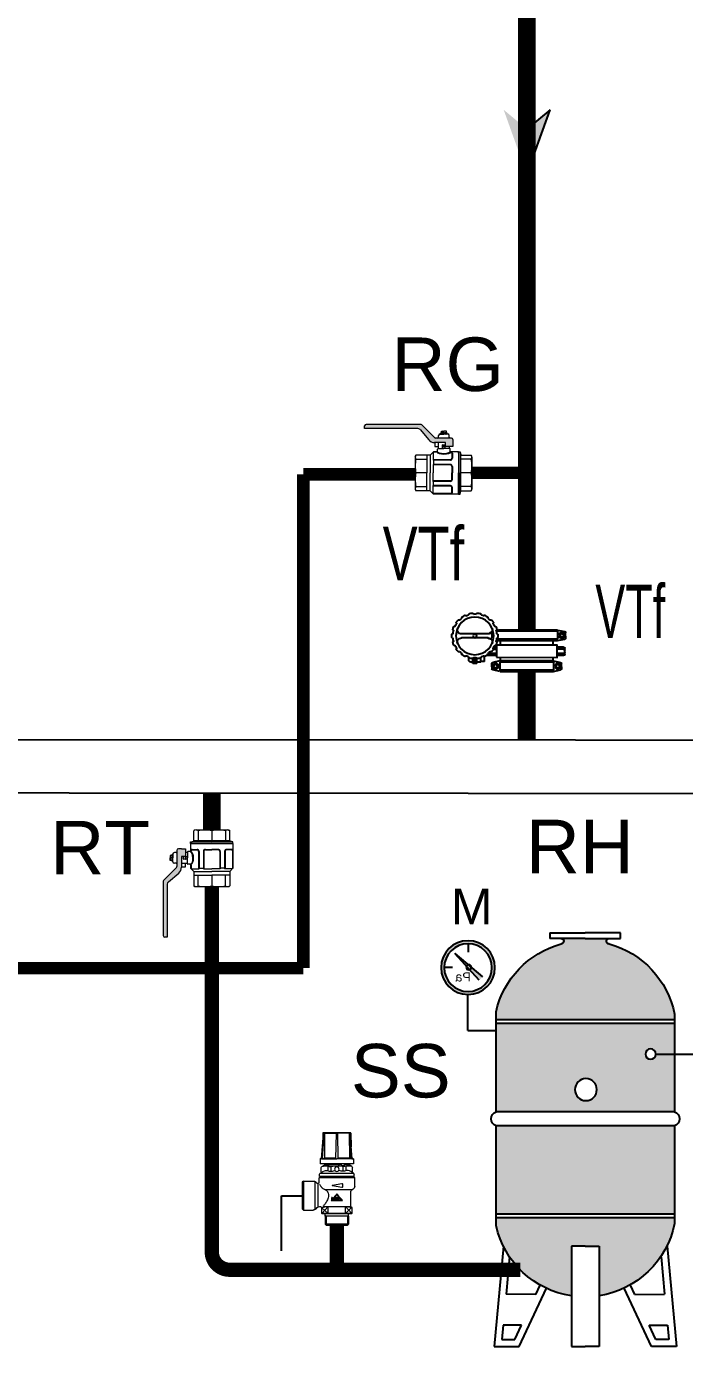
# Model space of a CAD drawing. Extents: x -6531732 to 89637, y -8915 to 32458.
# Drawn here: x 8592 to 10435, y 16361 to 20061 of the extents above; entities that cross this region are included whole.
import ezdxf

# ---------------------------------------------------------------- set-up
doc = ezdxf.new("R2010")
doc.units = 0
for name, color, linetype, lineweight in [('S_HIDRANT', 1, 'HE_LINE', 25), ('SAN-MC-COLD WATER', 5, 'Continuous', 30), ('SAN-MC-VALVE', 7, 'Continuous', 5)]:
    doc.layers.add(name, color=color, linetype=linetype, lineweight=lineweight)
doc.layers.add('SAN-MC-TEXT', color=7, linetype='Continuous')
doc.styles.get("Standard").update_dxf_attribs({"font": 'arial.ttf'})
doc.linetypes.add('HE_LINE', pattern='A,300,-250,["HE",Standard,S=0.5,R=0,X=-100.5,Y=-30.5],-100', length=650)
doc.dimstyles.get("Standard").update_dxf_attribs({"dimtxt": 0.18, "dimasz": 0.18, "dimexe": 0.18, "dimexo": 0.0625, "dimgap": 0.09, "dimtad": 0, "dimtih": 1, "dimtoh": 1, "dimdec": 4, "dimzin": 0, "dimdsep": 46, "dimtxsty": 'Standard', "dimcen": 0.09, "dimadec": 0, "dimazin": 0, "dimtfac": 1, "dimtdec": 4, "dimtofl": 0, "dimtmove": 0, "dimatfit": 3, "dimfxl": 1, "dimtolj": 1, "dimtzin": 0, "dimarcsym": 0})

# ---------------------------------------------------------------- blocks, each defined once
blk = doc.blocks.new('A$C26137C86')
at = {"layer": 'SAN-MC-TEXT', "ltscale": 2}
h = blk.add_hatch(color=96, dxfattribs=at)
h.set_gradient(color1=(0, 127, 0), one_color=1, tint=1, name='INVCYLINDER')
h.paths.add_polyline_path([(251.6, 195.5), (251.6, 217.8, 0.277817), (69.4, 408.4, -0.923408), (69, 424.1), (2.3, 424.1), (-66.1, 424.1, -1.031022), (-64.9, 408.4, 0.284409), (-248.4, 211.7), (-248.4, 195.5)])
h.paths.add_polyline_path([(-248.4, 185.5), (-248.4, 99.7), (-195.8, 99.7, -1), (-166.8, 99.7, -1), (-195.8, 99.7), (-248.4, 99.7), (-248.4, -61.8), (251.6, -61.8), (251.6, 185.5)])
h.paths.add_polyline_path([(30.8, 0, -1), (-30.8, 0, -1)], flags=16)
h.paths.add_polyline_path([(-248.4, -101.6), (-248.4, -348.9), (251.6, -348.9), (251.6, -101.6)])
h.paths.add_polyline_path([(-37.4, -438.7), (1.6, -438.7), (40.6, -438.7), (40.6, -577.9, 0.309102), (251.6, -381.2), (251.6, -358.9), (-248.4, -358.9), (-248.4, -375.1, 0.314399), (-37.4, -577.7)])
at = {"layer": 'SAN-MC-TEXT'}
h = blk.add_hatch(color=256, dxfattribs=at)
edge = h.paths.add_edge_path()
edge.add_arc((330.1, 342), 75.4, 0, 360)
edge = h.paths.add_edge_path(flags=17)
edge.add_arc((330.1, 342), 66.9, 0, 360)
blk.add_hatch(color=1, dxfattribs=at).paths.add_polyline_path([(367.3, 381.9), (298.5, 306.5), (289.7, 315.9)])
h = blk.add_hatch(color=7, dxfattribs=at)
h.paths.add_polyline_path([(334.5, 345.9, -0.10205), (335.1, 343.1, -0.510246), (325.8, 336.4)])
h.paths.add_polyline_path([(329.8, 350), (320.9, 342.4, -0.025646), (320.9, 343.1, -0.493743)])
for p, q in [((-96.6, 424.1), (-96.6, 439.3)), ((-96.6, 439.3), (2.3, 439.3)), ((2.3, 424.1), (-96.6, 424.1)), ((101.2, 439.3), (2.3, 439.3)), ((2.3, 424.1), (101.2, 424.1)), ((101.2, 439.3), (101.2, 424.1)), ((-248.4, 211.7), (-248.4, -61.8)), ((-248.4, 195.5), (251.6, 195.5)), ((-248.4, 185.5), (251.6, 185.5)), ((251.6, -61.8), (251.6, 217.8)), ((330.4, 165.6), (251.6, 165.6)), ((-304.1, 99.7), (-304.1, 135.5)), ((-195.8, 99.7), (-304.1, 99.7)), ((-304.1, 99.7), (-304.1, 63.9)), ((-248.4, -61.8), (251.6, -61.8)), ((-248.4, -101.6), (-248.4, -375.1)), ((-248.4, -101.6), (251.6, -101.6)), ((251.6, -381.2), (251.6, -101.6)), ((-248.4, -348.9), (251.6, -348.9)), ((-248.4, -358.9), (251.6, -358.9)), ((-227.8, -439), (-253.9, -720.3)), ((1.6, -438.7), (-37.4, -438.7)), ((-37.4, -438.7), (-37.4, -720.3)), ((1.6, -438.7), (40.6, -438.7)), ((40.6, -438.7), (40.6, -720.3)), ((231.1, -439), (257.2, -720.3)), ((-210.5, -468.7), (-220.2, -573.1)), ((213.8, -468.7), (223.4, -573.1)), ((-137.2, -574), (-125.2, -548.3)), ((140.5, -574), (128.5, -548.3)), ((-137.2, -574), (-220.2, -573.1)), ((-183.4, -720.3), (-107.1, -556.8)), ((186.7, -720.3), (110.4, -556.8)), ((140.5, -574), (223.4, -573.1)), ((-228.2, -659.8), (-231.9, -700.3)), ((-177.2, -659.8), (-228.2, -659.8)), ((-196.1, -700.3), (-177.2, -659.8)), ((199.4, -700.3), (180.5, -659.8)), ((180.5, -659.8), (231.5, -659.8)), ((231.5, -659.8), (235.2, -700.3)), ((-231.9, -700.3), (-196.1, -700.3)), ((235.2, -700.3), (199.4, -700.3)), ((-253.9, -720.3), (-183.4, -720.3)), ((-37.4, -720.3), (1.6, -720.3)), ((40.6, -720.3), (1.6, -720.3)), ((257.2, -720.3), (186.7, -720.3))]:
    blk.add_line(p, q, dxfattribs=at)
at = {"layer": 'SAN-MC-TEXT', "color": 7}
for p, q in [((330.1, 408.9), (330.1, 385.2)), ((373.3, 342), (397, 342))]:
    blk.add_line(p, q, dxfattribs=at)
at = {"layer": 'SAN-MC-TEXT', "color": 1}
for p, q in [((367.3, 381.9), (289.7, 315.9)), ((298.5, 306.5), (367.3, 381.9))]:
    blk.add_line(p, q, dxfattribs=at)
at = {"layer": 'SAN-MC-TEXT'}
blk.add_lwpolyline([(330.4, 165.6), (330.4, 266.6)], dxfattribs=at)
at = {"layer": 'SAN-MC-TEXT', "color": 7}
for centre, radius in [((330.1, 342), 75.4), ((330.1, 342), 66.9), ((328, 343.1), 7.09)]:
    blk.add_circle(centre, radius, dxfattribs=at)
at = {"layer": 'SAN-MC-TEXT'}
for centre, radius in [((-181.3, 99.7), 14.5), ((0, 0), 30.8)]:
    blk.add_circle(centre, radius, dxfattribs=at)
for centre, radius, start, end in [((2.3, 161.8), 255.6, 105.2324, 168.7374), ((-65.2, 416.2), 7.87, 272.8106, 83.6891), ((69.8, 416.2), 7.87, 96.3109, 267.1894), ((2.3, 161.8), 255.6, 12.6628, 74.7676), ((-240.6, -81.7), 21.4, 111.3016, 248.6984), ((243.9, -81.7), 21.4, 291.3016, 68.6984), ((2.3, -325.2), 255.6, 191.2626, 261.075), ((2.3, -325.2), 255.6, 278.6313, 347.3372)]:
    blk.add_arc(centre, radius, start, end, dxfattribs=at)
blk.add_text('Pa', height=25.4, rotation=0, dxfattribs=at).set_placement((322.4, 303.3))
at = {"layer": 'SAN-MC-TEXT', "insert": (378.2, 563.3), "char_height": 100, "width": 317.327, "attachment_point": 3}
blk.add_mtext('M', dxfattribs=at)
blk = doc.blocks.new('Supapa Siguranta')
at = {"layer": 'SAN-MC-VALVE'}
for p, q in [((125014.5, -98657.3), (125010.7, -98661.1)), ((125010.7, -98661.1), (125010.7, -98718.6)), ((125037.3, -98660.3), (125011.5, -98660.3)), ((125037.3, -98657.3), (125014.5, -98657.3)), ((125014.5, -98657.3), (125014.5, -98722.3)), ((125037.3, -98657.3), (125037.3, -98722.3)), ((125037.3, -98657.3), (125043.6, -98657.3)), ((125037.3, -98660.3), (125039, -98657.3)), ((125044.5, -98647.6), (125043.6, -98649.2)), ((125043.6, -98649.2), (125043.6, -98730.5)), ((125044.5, -98647.6), (125044.5, -98732)), ((125057.6, -98647.6), (125044.5, -98647.6)), ((125044.5, -98647.6), (125064.5, -98665.5)), ((125044.5, -98665.5), (125061.6, -98648.5)), ((125064.5, -98728.4), (125064.5, -98650.4)), ((125065.9, -98650.8), (125104, -98650.8)), ((125111.7, -98722.5), (125111.7, -98646.8)), ((125121.1, -98639.8), (125145.1, -98639.8)), ((125145.1, -98639.8), (125145.1, -98739.8)), ((125148.2, -98643), (125145.1, -98639.8)), ((125148.2, -98641.4), (125148.2, -98738.3)), ((125148.2, -98641.4), (125155.3, -98641.4)), ((125157.2, -98642), (125157.2, -98737.7)), ((125158.1, -98643), (125159, -98644.6)), ((125161.7, -98646.2), (125173.7, -98646.2)), ((125176.4, -98647.7), (125181.1, -98655.8)), ((125178.6, -98726.4), (125178.6, -98653.3)), ((125181.8, -98657), (125181.8, -98668.3)), ((125183.8, -98657), (125183.6, -98657)), ((125197.8, -98643.2), (125183.8, -98643)), ((125197.8, -98643.2), (125199.9, -98646.9)), ((125197.8, -98646.7), (125197.8, -98643.2)), ((125197.8, -98646.7), (125268.1, -98652.4)), ((125197.8, -98646.7), (125197.8, -98689.8)), ((125197.8, -98649.9), (125268.1, -98653.9)), ((125199.9, -98654.8), (125197.8, -98649.9)), ((125269.7, -98655.2), (125199.9, -98654.8)), ((125199.9, -98654.8), (125199.9, -98684.7)), ((125269.7, -98650.2), (125232, -98649.5)), ((125268.1, -98652.4), (125268.1, -98653.9)), ((125268.1, -98652.4), (125269.7, -98653.7)), ((125268.1, -98653.9), (125269.7, -98655.2)), ((125269.7, -98650.2), (125271.3, -98651.8)), ((125269.7, -98653.7), (125269.7, -98650.2)), ((125269.7, -98655.2), (125269.7, -98687.5)), ((125271.3, -98727.9), (125271.3, -98651.8)), ((125044.5, -98665.5), (125064.5, -98665.5)), ((125081.1, -98705.6), (125081.1, -98674.1)), ((125081.1, -98674.1), (125083.6, -98676.2)), ((125082.4, -98676.9), (125082.4, -98683.2)), ((125084.8, -98679), (125082.4, -98676.9)), ((125082.4, -98683.2), (125082.4, -98703.1)), ((125082.4, -98683.2), (125089.8, -98683.2)), ((125083.2, -98683.8), (125082.4, -98683.2)), ((125083.1, -98688.1), (125084.4, -98686.9)), ((125083.1, -98689.8), (125083.1, -98688.1)), ((125084.5, -98688.7), (125083.1, -98689.8)), ((125083.1, -98691.2), (125083.1, -98689.8)), ((125083.1, -98689.8), (125089.8, -98689.8)), ((125084.5, -98691.2), (125083.1, -98691.2)), ((125083.1, -98692.4), (125083.8, -98691.8)), ((125083.1, -98694.5), (125083.1, -98692.4)), ((125083.1, -98693.3), (125083.1, -98693.3)), ((125083.1, -98693.3), (125083.1, -98693.3)), ((125083.1, -98694.9), (125083.1, -98694.5)), ((125083.2, -98695.3), (125083.1, -98694.9)), ((125083.1, -98696.5), (125085, -98696.5)), ((125083.1, -98697.8), (125083.1, -98696.5)), ((125088.2, -98697.8), (125083.1, -98697.8)), ((125084, -98684.5), (125083.2, -98683.8)), ((125083.4, -98695.6), (125083.2, -98695.3)), ((125083.6, -98695.9), (125083.4, -98695.6)), ((125083.6, -98676.2), (125086.3, -98678.4)), ((125083.9, -98696.1), (125083.6, -98695.9)), ((125083.8, -98691.8), (125084.5, -98691.2)), ((125084.3, -98696.3), (125083.9, -98696.1)), ((125085.8, -98684.5), (125084, -98684.5)), ((125084.7, -98696.4), (125084.3, -98696.3)), ((125084.3, -98697.8), (125084.3, -98697.8)), ((125084.4, -98686.9), (125085.8, -98685.8)), ((125085.9, -98687.5), (125084.5, -98688.7)), ((125084.5, -98691.2), (125084.5, -98694.5)), ((125085.8, -98691.2), (125084.5, -98691.2)), ((125084.5, -98694.5), (125084.5, -98694.6)), ((125084.5, -98694.6), (125084.6, -98694.7)), ((125084.6, -98694.7), (125084.6, -98694.9)), ((125084.6, -98694.9), (125084.7, -98695)), ((125084.7, -98695), (125084.8, -98695)), ((125085, -98696.5), (125084.7, -98696.4)), ((125087.3, -98681.1), (125084.8, -98679)), ((125084.8, -98695), (125084.9, -98695.1)), ((125084.9, -98695.1), (125084.9, -98695.1)), ((125084.9, -98695.1), (125084.9, -98695.1)), ((125084.9, -98695.1), (125085, -98695.1)), ((125085, -98695.1), (125085.2, -98695.2)), ((125085.2, -98695.2), (125085.3, -98695.1)), ((125085.6, -98696.4), (125085.2, -98696.5)), ((125085.2, -98696.5), (125089.8, -98696.5)), ((125085.3, -98695.1), (125085.4, -98695.1)), ((125085.4, -98695.1), (125085.5, -98695)), ((125085.5, -98695), (125085.6, -98695)), ((125085.6, -98695), (125085.7, -98694.9)), ((125085.9, -98696.3), (125085.6, -98696.4)), ((125085.7, -98694.9), (125085.8, -98694.7)), ((125085.8, -98685.8), (125085.8, -98684.5)), ((125085.8, -98694.5), (125085.8, -98691.2)), ((125085.8, -98694.6), (125085.8, -98694.5)), ((125085.8, -98694.6), (125085.8, -98694.6)), ((125085.8, -98694.6), (125085.8, -98694.6)), ((125085.8, -98694.7), (125085.8, -98694.6)), ((125085.9, -98685.3), (125085.9, -98685.3)), ((125085.9, -98685.3), (125085.9, -98685.3)), ((125085.9, -98687.7), (125085.9, -98687.5)), ((125086, -98687.9), (125085.9, -98687.7)), ((125085.9, -98691.7), (125085.9, -98691.7)), ((125085.9, -98691.7), (125085.9, -98691.7)), ((125086.3, -98696.1), (125085.9, -98696.3)), ((125086.2, -98688.3), (125086, -98687.9)), ((125086.4, -98688.6), (125086.2, -98688.3)), ((125086.3, -98678.4), (125088.9, -98680.7)), ((125086.6, -98695.9), (125086.3, -98696.1)), ((125086.7, -98688.8), (125086.4, -98688.6)), ((125086.9, -98695.6), (125086.6, -98695.9)), ((125087.1, -98689), (125086.7, -98688.8)), ((125086.7, -98699.1), (125088.2, -98697.8)), ((125087.1, -98695.7), (125086.9, -98695.6)), ((125087.1, -98680.9), (125087.1, -98680.9)), ((125087.1, -98680.9), (125087.1, -98680.9)), ((125087.5, -98689.1), (125087.1, -98689)), ((125087.5, -98695.8), (125087.1, -98695.7)), ((125087.2, -98684.5), (125087.2, -98687.2)), ((125088.5, -98684.5), (125087.2, -98684.5)), ((125087.2, -98687.2), (125087.2, -98687.3)), ((125087.2, -98687.3), (125087.2, -98687.4)), ((125087.2, -98687.4), (125087.3, -98687.5)), ((125087.2, -98691.2), (125087.2, -98693.8)), ((125088.5, -98691.2), (125087.2, -98691.2)), ((125087.2, -98693.8), (125087.2, -98693.9)), ((125087.2, -98693.9), (125087.2, -98694.1)), ((125087.2, -98694.1), (125087.3, -98694.2)), ((125089.8, -98683.2), (125087.3, -98681.1)), ((125087.3, -98687.5), (125087.4, -98687.6)), ((125087.3, -98694.2), (125087.4, -98694.3)), ((125087.4, -98687.6), (125087.5, -98687.7)), ((125087.4, -98694.3), (125087.5, -98694.4)), ((125087.5, -98687.7), (125087.6, -98687.8)), ((125087.8, -98689.2), (125087.5, -98689.1)), ((125087.5, -98694.4), (125087.6, -98694.4)), ((125087.8, -98695.8), (125087.5, -98695.8)), ((125087.6, -98687.8), (125087.7, -98687.8)), ((125087.6, -98694.4), (125087.7, -98694.5)), ((125087.7, -98687.8), (125087.8, -98687.8)), ((125087.7, -98694.5), (125087.8, -98694.5)), ((125087.8, -98687.8), (125088, -98687.8)), ((125088.2, -98689.1), (125087.8, -98689.2)), ((125087.8, -98694.5), (125088, -98694.5)), ((125088.2, -98695.8), (125087.8, -98695.8)), ((125088, -98687.8), (125088.1, -98687.8)), ((125088, -98694.5), (125088.1, -98694.4)), ((125088.1, -98687.8), (125088.2, -98687.7)), ((125088.1, -98694.4), (125088.2, -98694.4)), ((125088.2, -98687.7), (125088.3, -98687.6)), ((125088.6, -98689), (125088.2, -98689.1)), ((125088.2, -98694.4), (125088.3, -98694.3)), ((125088.6, -98695.7), (125088.2, -98695.8)), ((125088.2, -98695.8), (125088.2, -98695.8)), ((125088.3, -98687.6), (125088.4, -98687.5)), ((125088.3, -98694.3), (125088.4, -98694.2)), ((125088.4, -98687.4), (125088.5, -98687.3)), ((125088.4, -98687.5), (125088.4, -98687.4)), ((125088.4, -98694.1), (125088.5, -98693.9)), ((125088.4, -98694.2), (125088.4, -98694.1)), ((125088.5, -98687.2), (125088.5, -98684.5)), ((125088.5, -98687.3), (125088.5, -98687.2)), ((125088.5, -98693.8), (125088.5, -98691.2)), ((125088.5, -98693.1), (125088.5, -98693.1)), ((125088.5, -98693.1), (125088.5, -98693.1)), ((125088.5, -98693.9), (125088.5, -98693.8)), ((125089.8, -98698.2), (125088.5, -98699.4)), ((125088.9, -98688.8), (125088.6, -98689)), ((125088.9, -98695.5), (125088.6, -98695.7)), ((125088.9, -98680.7), (125091.6, -98682.9)), ((125089.2, -98688.6), (125088.9, -98688.8)), ((125089.2, -98695.2), (125088.9, -98695.5)), ((125089.1, -98682.5), (125089.1, -98682.5)), ((125089.1, -98682.5), (125089.1, -98682.5)), ((125089.5, -98688.3), (125089.2, -98688.6)), ((125089.5, -98694.9), (125089.2, -98695.2)), ((125089.7, -98687.9), (125089.5, -98688.3)), ((125089.7, -98694.6), (125089.5, -98694.9)), ((125089.8, -98687.6), (125089.7, -98687.9)), ((125089.8, -98694.2), (125089.7, -98694.6)), ((125089.8, -98683.2), (125089.8, -98687.2)), ((125092.5, -98685.4), (125089.8, -98683.2)), ((125089.8, -98687.2), (125089.8, -98687.6)), ((125089.8, -98689.8), (125089.8, -98693.8)), ((125089.8, -98693.8), (125089.8, -98694.2)), ((125089.8, -98696.5), (125092.5, -98694.3)), ((125089.8, -98696.5), (125089.8, -98698.2)), ((125091.9, -98696.5), (125089.8, -98696.5)), ((125090.8, -98684), (125090.8, -98684)), ((125091.6, -98682.9), (125094.3, -98685.2)), ((125094.5, -98694.3), (125091.9, -98696.5)), ((125095.1, -98687.6), (125092.5, -98685.4)), ((125092.5, -98694.3), (125095.1, -98692.1)), ((125092.9, -98685.8), (125092.9, -98685.8)), ((125093.6, -98695), (125093.6, -98695)), ((125094.3, -98685.2), (125097.1, -98687.5)), ((125094.3, -98686.8), (125094.3, -98686.8)), ((125094.3, -98686.8), (125094.3, -98686.8)), ((125097.2, -98692.1), (125094.5, -98694.3)), ((125097.7, -98689.8), (125095.1, -98687.6)), ((125095.1, -98692.1), (125097.7, -98689.8)), ((125097.1, -98687.5), (125099.8, -98689.8)), ((125099.8, -98689.8), (125097.2, -98692.1)), ((125117.4, -98676.1), (125122.6, -98702.4)), ((125127.6, -98674.2), (125118.9, -98674.2)), ((125123.9, -98702.4), (125129.1, -98676.1)), ((125176.3, -98672.7), (125163, -98672.7)), ((125177.9, -98664.6), (125164.5, -98664.6)), ((125176.4, -98671.9), (125176.4, -98671.9)), ((125183.8, -98668.3), (125181.8, -98668.3)), ((125181.8, -98677.7), (125181.8, -98723.2)), ((125183.8, -98677.7), (125181.8, -98677.7)), ((125197.8, -98685.9), (125269.7, -98687.5)), ((125197.8, -98733), (125197.8, -98689.8)), ((125269.7, -98692.2), (125197.8, -98693.8)), ((125199.9, -98695), (125199.9, -98724.8)), ((125268.1, -98687.5), (125268.1, -98692.2)), ((125269.7, -98724.5), (125269.7, -98692.2)), ((125010.7, -98718.6), (125014.5, -98722.3)), ((125037.3, -98719.4), (125011.5, -98719.4)), ((125037.3, -98722.3), (125014.5, -98722.3)), ((125037.3, -98719.4), (125039, -98722.3)), ((125037.3, -98722.3), (125043.6, -98722.3)), ((125043.6, -98730.5), (125044.5, -98732)), ((125064.5, -98714.2), (125044.5, -98732)), ((125044.5, -98714.2), (125060.7, -98732)), ((125044.5, -98714.2), (125064.5, -98714.2)), ((125044.5, -98732), (125060.7, -98732)), ((125063.9, -98738.4), (125063.9, -98735.1)), ((125081.1, -98703.2), (125081.1, -98703.2)), ((125081.7, -98705), (125081.1, -98705.6)), ((125082.4, -98704.5), (125081.7, -98705)), ((125082.4, -98703.1), (125082.4, -98704.5)), ((125082.4, -98703.1), (125088.2, -98703.1)), ((125083.2, -98703.8), (125082.4, -98703.1)), ((125082.5, -98703.3), (125082.5, -98703.3)), ((125084, -98704.5), (125083.2, -98703.8)), ((125088.2, -98704.5), (125084, -98704.5)), ((125085.1, -98700.5), (125086.7, -98699.1)), ((125087.5, -98702.5), (125085.1, -98700.5)), ((125088.5, -98699.4), (125087.1, -98700.5)), ((125087.1, -98700.5), (125088.5, -98701.6)), ((125089.8, -98704.5), (125087.5, -98702.5)), ((125088.2, -98703.1), (125088.2, -98704.5)), ((125088.4, -98703.3), (125088.4, -98703.3)), ((125088.5, -98701.6), (125089.8, -98702.7)), ((125089.8, -98702.7), (125089.8, -98704.5)), ((125158.1, -98736.7), (125159, -98735)), ((125161.7, -98733.5), (125173.7, -98733.5)), ((125176.3, -98707), (125163, -98707)), ((125177.9, -98715.1), (125164.5, -98715.1)), ((125176.4, -98707.8), (125176.4, -98707.8)), ((125176.4, -98731.9), (125181.1, -98723.8)), ((125176.4, -98731.9), (125181.1, -98723.8)), ((125181.8, -98722.6), (125181.8, -98711.3)), ((125183.8, -98722.6), (125183.6, -98722.6)), ((125183.8, -98722.6), (125183.6, -98722.6)), ((125199.9, -98724.8), (125197.8, -98729.8)), ((125197.8, -98729.8), (125268.1, -98725.8)), ((125197.8, -98733), (125268.1, -98727.3)), ((125197.8, -98736.5), (125199.9, -98732.8)), ((125197.8, -98733), (125197.8, -98736.5)), ((125269.7, -98724.5), (125199.9, -98724.8)), ((125269.7, -98729.5), (125232, -98730.2)), ((125268.1, -98725.8), (125269.7, -98724.5)), ((125268.1, -98727.3), (125268.1, -98725.8)), ((125268.1, -98727.3), (125269.7, -98726)), ((125269.7, -98726), (125269.7, -98729.5)), ((125271.3, -98727.9), (125269.7, -98729.5)), ((125054.5, -98783.6), (125054.5, -98755.6)), ((125134.9, -98751.7), (125055.3, -98751.7)), ((125057.2, -98749), (125061.1, -98745.1)), ((125063, -98742.3), (125127.3, -98742.3)), ((125133, -98749), (125129.2, -98745.2)), ((125131.4, -98739.8), (125145.1, -98739.8)), ((125135.7, -98783.6), (125135.7, -98755.6)), ((125148.2, -98736.7), (125145.1, -98739.8)), ((125148.2, -98738.3), (125155.3, -98738.3)), ((125197.8, -98736.5), (125183.8, -98736.7)), ((125135.7, -98783.6), (125054.5, -98783.6)), ((125057.6, -98786.7), (125054.5, -98783.6)), ((125132.6, -98786.7), (125057.6, -98786.7)), ((125135.7, -98783.6), (125132.6, -98786.7))]:
    blk.add_line(p, q, dxfattribs=at)
at = {"layer": 'SAN-MC-VALVE', "extrusion": (-1, 1.83697e-16, 0)}
blk.add_line((125183.8, -98643), (125183.8, -98736.7), dxfattribs=at)
at = {"layer": 'SAN-MC-VALVE'}
for points in [[(125104.8, -98715.2), (125101.4, -98714.1), (125098.3, -98713.5), (125095.1, -98713.3), (125091.9, -98713.5), (125088.8, -98714.1), (125085.8, -98715.1), (125082.9, -98716.3), (125080.1, -98717.6), (125077.6, -98719.1), (125075.2, -98720.6), (125073, -98722), (125071.1, -98723.4), (125069.3, -98724.7), (125067.7, -98725.9), (125066.4, -98726.9), (125065.3, -98727.8), (125064.5, -98728.4), (125064, -98728.8), (125063.9, -98728.9)], [(125112.9, -98725.3), (125112.6, -98724.4), (125111.4, -98722), (125110.1, -98719.8), (125108.4, -98717.8), (125106.8, -98716.3), (125105.8, -98715.7), (125104.8, -98715.2)], [(125121.1, -98735), (125120.3, -98734.6), (125118.5, -98733.2), (125117.6, -98732.4), (125116.7, -98731.4), (125115.7, -98730.2), (125114.7, -98728.8), (125113.8, -98727.2), (125113.1, -98725.6), (125112.9, -98725.3)], [(125126.4, -98738.3), (125126.2, -98738.2), (125125.8, -98737.9), (125125, -98737.4), (125123.9, -98736.7), (125122.6, -98735.9), (125121.1, -98735)]]:
    blk.add_lwpolyline(points, dxfattribs=at)
blk.add_circle((125168.8, -98689.8), 6.25, dxfattribs=at)
for centre, radius, start, end in [((125057.6, -98657), 9.38, 48.5904, 90), ((125004.9, -98667), 59.6, 1.506, 18.1013), ((125065.9, -98647.6), 3.12, 228.5904, 270), ((125104, -98641.4), 9.38, 270, 335.3757), ((125121.1, -98649.2), 9.38, 90, 155.3757), ((125155.3, -98644.5), 3.12, 30, 90), ((125161.7, -98643.1), 3.12, 210, 270), ((125173.7, -98649.3), 3.12, 30, 90), ((125183.6, -98653.9), 3.12, 214.2289, 270), ((125118.9, -98675.8), 1.56, 90, 191.3099), ((125127.6, -98675.8), 1.56, 348.6901, 90), ((125183.7, -98673), 5.05, 111.8775, 248.1225), ((125060.7, -98735.1), 3.12, 0, 90), ((125004.9, -98712.6), 59.6, 340.9738, 358.494), ((125123.2, -98702.3), 0.625, 191.3099, 348.6901), ((125161.7, -98736.6), 3.12, 90, 150), ((125173.7, -98730.4), 3.12, 270, 330), ((125173.7, -98730.4), 3.12, 270, 330), ((125183.6, -98725.8), 3.12, 90, 145.7711), ((125063.9, -98755.6), 9.38, 135, 180), ((125054.5, -98738.4), 9.38, 315, 0), ((125131.4, -98743), 3.12, 90, 225), ((125126.4, -98755.6), 9.38, 0, 45), ((125155.3, -98735.1), 3.12, 270, 330)]:
    blk.add_arc(centre, radius, start, end, dxfattribs=at)
for points, knots in [([(125159, -98644.6), (125164.5, -98654.1), (125166.5, -98661.1), (125161.4, -98671.4), (125164, -98679.2), (125165.3, -98684.7)], [0, 0, 0, 0, 2.818946, 6.498428, 10.306657, 10.306657, 10.306657, 10.306657]), ([(125176.4, -98647.7), (125178, -98654.6), (125179.8, -98661.3), (125174.3, -98672.3), (125178.1, -98681.1), (125178.6, -98686.1)], [0.251776, 0.251776, 0.251776, 0.251776, 2.818946, 6.498428, 11.244423, 11.244423, 11.244423, 11.244423]), ([(125159, -98735), (125164.5, -98725.6), (125166.5, -98718.6), (125161.4, -98708.3), (125164, -98700.5), (125165.3, -98695)], [0, 0, 0, 0, 2.818946, 6.498428, 10.306657, 10.306657, 10.306657, 10.306657]), ([(125176.4, -98731.9), (125178, -98725), (125179.8, -98718.3), (125174.3, -98707.3), (125178.1, -98698.5), (125178.6, -98693.6)], [0.251776, 0.251776, 0.251776, 0.251776, 2.818946, 6.498428, 11.244423, 11.244423, 11.244423, 11.244423])]:
    blk.add_open_spline(points, degree=3, knots=knots, dxfattribs=at)
blk = doc.blocks.new('Robinet Sfera')
at = {"layer": 'SAN-MC-VALVE'}
h = blk.add_hatch(color=1, dxfattribs=at)
h.dxf.hatch_style = 1
h.paths.add_polyline_path([(116.3, 81.3), (116.7, 103.1), (116.3, 104.9), (115.7, 105.9), (114.7, 106.9), (114.3, 107.2), (113.2, 107.6), (112, 107.8), (62.6, 107.8), (60.8, 108.1), (59.3, 109.1), (20, 148.4), (18.5, 149.4), (16.8, 149.8), (-151.3, 149.8), (-154.6, 148.4), (-156, 145.1), (-156, 137.3), (7.8, 137.3), (10, 137.1), (11.7, 136.4), (13.5, 135.4), (14.9, 134), (41.7, 102.1), (45.6, 98.4), (47.4, 97.2), (49.7, 96), (53.2, 94.7), (56.6, 94), (59.6, 93.8), (93.3, 93.8), (93.3, 81.3)])
at = {"layer": 'SAN-MC-VALVE', "linetype": 'Continuous'}
for p, q in [((-156, 137.3), (-156, 145.1)), ((-155.5, 137.3), (-156, 137.8)), ((7.8, 137.3), (-156, 137.3)), ((16.8, 149.8), (-151.3, 149.8)), ((14.9, 134), (41.7, 102.1)), ((59.3, 109.1), (20, 148.4)), ((80.9, 123.3), (78.6, 122.7)), ((78.6, 120.2), (78.6, 122.7)), ((78.6, 122.7), (88.7, 122.7)), ((80.9, 123.3), (80.9, 128.8)), ((80.9, 128.8), (88.7, 128.8)), ((96.4, 128.8), (88.7, 128.8)), ((88.7, 122.7), (88.7, 128.2)), ((98.8, 122.7), (88.7, 122.7)), ((96.4, 123.3), (96.4, 128.8)), ((96.4, 123.3), (98.8, 122.7)), ((98.8, 120.5), (98.8, 122.7)), ((93.3, 93.8), (59.6, 93.8)), ((61, 93.8), (61, 81.3)), ((88.6, 107.8), (62.6, 107.8)), ((71.5, 75.1), (71.5, 93.8)), ((72.3, 110.1), (72.3, 115.6)), ((77, 120.2), (88.7, 120.2)), ((78.6, 120.2), (78.8, 120.5)), ((78.8, 120.2), (79.9, 120.5)), ((78.8, 120.5), (78.8, 120.2)), ((79.9, 120.2), (82.2, 120.5)), ((79.9, 120.5), (79.9, 120.2)), ((82.2, 120.2), (85.2, 120.5)), ((82.2, 120.5), (82.2, 120.2)), ((84.8, 76.2), (84.8, 86.5)), ((85.2, 120.5), (85.2, 120.2)), ((85.2, 120.2), (88.7, 120.5)), ((85.5, 87.2), (91.8, 87.2)), ((112, 107.8), (88.6, 107.8)), ((88.7, 120.2), (92.1, 120.5)), ((88.7, 120.5), (88.7, 120.2)), ((100.3, 120.2), (88.7, 120.2)), ((92.1, 120.2), (95.1, 120.5)), ((92.1, 120.5), (92.1, 120.2)), ((92.5, 76.2), (92.5, 86.5)), ((93.3, 81.3), (93.3, 93.8)), ((95.2, 120.2), (97.4, 120.5)), ((95.2, 120.5), (95.2, 120.2)), ((97.4, 120.2), (98.6, 120.5)), ((97.4, 120.5), (97.4, 120.2)), ((98.6, 120.2), (98.8, 120.5)), ((98.6, 120.2), (98.6, 120.5)), ((98.6, 120.2), (98.6, 120.5)), ((98.6, 120.5), (98.6, 120.2)), ((105, 110.1), (105, 115.6)), ((116.3, 93.8), (116.7, 93.8)), ((116.3, 93.8), (116.3, 81.3)), ((116.7, 93.8), (116.7, 103.1)), ((0, 51.2), (2.3, 55.2)), ((0, 51.2), (0, -51.2)), ((46.7, 55.2), (2.3, 55.2)), ((2.3, 42.3), (35.8, 42.3)), ((35.8, 55.2), (35.8, 0)), ((56.8, 65.3), (46.7, 55.2)), ((46.7, 55.2), (46.7, 0)), ((67.7, 63.8), (55.2, 63.8)), ((55.2, 63.8), (55.2, 39.3)), ((108.9, 40.9), (55.2, 40.9)), ((67.7, 65.3), (56.8, 65.3)), ((61, 81.3), (71.5, 81.3)), ((69.2, 65.3), (69.2, 73.6)), ((70.8, 75.1), (88.6, 75.1)), ((92.5, 76.2), (84.8, 76.2)), ((91.8, 81.1), (85.5, 81.1)), ((106.5, 75.1), (88.6, 75.1)), ((116.3, 81.3), (93.3, 81.3)), ((105.8, 75.1), (105.8, 81.3)), ((108.1, 65.3), (108.1, 73.6)), ((133.7, 65.3), (109.6, 65.3)), ((110.4, 63.8), (109.6, 63.8)), ((113.5, 60.7), (113.5, 45.5)), ((115.1, 60.7), (115.1, 45.5)), ((133.7, 60.7), (133.7, 65.3)), ((133.7, 65.3), (133.7, 64.3)), ((133.7, 65.3), (133.7, 0)), ((133.7, 65.3), (138.4, 65.3)), ((133.7, 64.2), (133.7, 62.8)), ((133.7, 62.8), (133.7, 0)), ((138.4, 65.3), (140.8, 56.4)), ((138.4, 65.3), (138.4, 0)), ((141.1, -55.2), (141.1, 55.2)), ((172.7, 42.3), (141.1, 42.3)), ((142.3, 55.2), (172.7, 55.2)), ((175, 51.3), (172.7, 55.2)), ((175, 42.5), (175, -42.5)), ((35.8, 0), (2.3, 0)), ((35.8, -55.2), (35.8, 0)), ((46.7, -55.2), (46.7, 0)), ((108.9, 39.3), (55.2, 39.3)), ((108.9, 26.1), (55.2, 26.1)), ((55.2, 26.1), (55.2, 0)), ((108.9, 24.5), (55.2, 24.5)), ((55.2, -26.1), (55.2, 0)), ((56.8, 39.3), (56.8, 26.1)), ((113.5, 19.8), (113.5, 0)), ((113.5, -19.8), (113.5, 0)), ((115.1, 19.8), (115.1, 0)), ((115.1, -19.8), (115.1, 0)), ((133.7, -62.8), (133.7, 0)), ((133.7, 0), (133.7, -65.3)), ((138.4, -65.3), (138.4, 0)), ((172.7, 0), (141.1, 0)), ((108.9, -24.5), (55.2, -24.5)), ((108.9, -26.1), (55.2, -26.1)), ((108.9, -39.3), (55.2, -39.3)), ((55.2, -63.8), (55.2, -39.3)), ((56.8, -39.3), (56.8, -26.1)), ((0, -51.2), (2.3, -55.2)), ((2.3, -42.3), (35.8, -42.3)), ((46.7, -55.2), (2.3, -55.2)), ((56.8, -65.3), (46.7, -55.2)), ((108.9, -40.9), (55.2, -40.9)), ((110.4, -63.8), (55.2, -63.8)), ((133.7, -65.3), (56.8, -65.3)), ((113.5, -60.7), (113.5, -45.5)), ((115.1, -60.7), (115.1, -45.5)), ((133.7, -65.3), (133.7, -61.8)), ((133.7, -64.2), (133.7, -62.8)), ((133.7, -65.3), (133.7, -64.3)), ((133.7, -65.3), (138.4, -65.3)), ((138.4, -65.3), (140.8, -56.4)), ((172.7, -42.3), (141.1, -42.3)), ((142.3, -55.2), (172.7, -55.2)), ((175, -51.3), (172.7, -55.2))]:
    blk.add_line(p, q, dxfattribs=at)
at = {"layer": 'SAN-MC-VALVE'}
blk.add_line((175, 48.7), (175, -48.7), dxfattribs=at)
at = {"layer": 'SAN-MC-VALVE', "linetype": 'Continuous'}
for centre, radius, start, end in [((-151.3, 145.1), 4.67, 90, 180), ((7.8, 128), 9.33, 39.9999, 90), ((16.8, 145.1), 4.67, 45.0001, 90), ((83.6, 106.2), 17.3, 72.983, 107.017), ((84.8, 114.5), 14.2, 74.0201, 105.9799), ((92.6, 114.5), 14.2, 74.0201, 105.9799), ((93.7, 106.1), 17.4, 73.0712, 106.9288), ((59.6, 117.1), 23.3, 220, 270), ((62.6, 112.4), 4.67, 225.0004, 270), ((70, 110.1), 2.33, 270, 0), ((77, 115.6), 4.67, 90, 180), ((85.5, 86.5), 0.778, 90, 180), ((85.5, 81.9), 0.778, 180, 270), ((91.8, 86.5), 0.778, 0, 90), ((91.8, 81.9), 0.778, 270, 0), ((100.3, 115.6), 4.67, 0, 90), ((107.3, 110.1), 2.33, 180, 270), ((112, 103.1), 4.67, 0, 90), ((10.3, 48.7), 10.3, 140.9211, 219.0789), ((98.2, 21.1), 98.2, 167.5816, 192.4184), ((67.7, 66.9), 1.56, 270, 0), ((67.7, 65.3), 1.56, 270, 0), ((70.8, 73.6), 1.56, 90, 180), ((106.5, 73.6), 1.56, 0, 90), ((109.6, 66.9), 1.56, 180, 270), ((109.6, 65.3), 1.56, 180, 270), ((108.9, 45.5), 4.67, 270, 0), ((108.9, 45.5), 6.22, 270, 0), ((110.4, 60.7), 3.11, 0, 90), ((112, 60.7), 3.11, 0, 90), ((142.3, 56.8), 1.56, 195.0002, 270), ((164.5, 48.7), 10.5, 321.7703, 38.2297), ((74.4, 21.1), 100.6, 347.8706, 12.1294), ((98.2, -21.1), 98.2, 167.5816, 192.4184), ((108.9, 19.8), 6.22, 0, 90), ((108.9, 19.8), 4.67, 0, 90), ((74.4, -21.1), 100.6, 347.8706, 12.1294), ((108.9, -19.8), 6.22, 270, 0), ((108.9, -19.8), 4.67, 270, 0), ((108.9, -45.5), 6.22, 0, 90), ((10.3, -48.7), 10.3, 140.9211, 219.0789), ((108.9, -45.5), 4.67, 0, 90), ((110.4, -60.7), 3.11, 270, 0), ((112, -60.7), 3.11, 270, 0), ((112, -66.9), 3.11, 89.99999722523565, 90), ((142.3, -56.8), 1.56, 90, 164.9998), ((164.5, -48.7), 10.5, 321.7703, 38.2297)]:
    blk.add_arc(centre, radius, start, end, dxfattribs=at)
at = {"layer": 'SAN-MC-VALVE', "linetype": 'Continuous', "extrusion": (0, 0, -1)}
for centre, major_axis, ratio in [((88.6, 64.2), (-19.9, 0), 0.355391), ((88.6, 66.1), (-19.4, -0.8), 0.343041)]:
    blk.add_ellipse(centre, major_axis=major_axis, ratio=ratio, start_param=3.141593, end_param=6.283185, dxfattribs=at)
blk = doc.blocks.new('12')
at = {"layer": 'SAN-MC-TEXT'}
for p, q in [((-0.1444, 0.1895, 1.4273), (-0.1441, 0.1892, 1.4273)), ((-0.1357, 0.1969, 1.4273), (-0.1355, 0.1967, 1.4273)), ((-0.1266, 0.2021, 1.4273), (-0.1264, 0.2017, 1.4273)), ((-0.1158, 0.206, 1.4273), (-0.1157, 0.2058, 1.4273)), ((-0.1055, 0.2079, 1.4273), (-0.1055, 0.2074, 1.4273)), ((-0.094, 0.2079, 1.4273), (-0.094, 0.2076, 1.4273)), ((-0.0837, 0.206, 1.4273), (-0.0838, 0.2056, 1.4273)), ((-0.073, 0.2021, 1.4273), (-0.0731, 0.2019, 1.4273)), ((-0.0639, 0.1969, 1.4273), (-0.0641, 0.1965, 1.4273)), ((-0.0551, 0.1895, 1.4273), (-0.0553, 0.1893, 1.4273)), ((-0.1625, 0.1505, 1.4273), (-0.1622, 0.1504, 1.4273)), ((-0.1569, 0.1716, 1.4273), (-0.1565, 0.1714, 1.4273)), ((-0.1512, 0.1815, 1.4273), (-0.1509, 0.1814, 1.4273)), ((-0.1055, 0.1075, 1.4273), (-0.1055, 0.1829, 1.4273)), ((-0.094, 0.1075, 1.4273), (-0.094, 0.1829, 1.4273)), ((-0.0484, 0.1815, 1.4273), (-0.0487, 0.1813, 1.4273)), ((-0.0426, 0.1716, 1.4273), (-0.0429, 0.1715, 1.4273)), ((-0.0321, 0.1623, 1.4273), (-0.0408, 0.1623, 1.4273)), ((-0.039, 0.1617, 1.4273), (-0.0395, 0.1616, 1.4273)), ((-0.0371, 0.1505, 1.4273), (-0.0373, 0.1504, 1.4273)), ((-0.0227, 0.1509, 1.4273), (-0.0363, 0.1509, 1.4273)), ((-0.0264, 0.1509, 1.4273), (-0.0264, 0.1566, 1.4273)), ((-0.0227, 0.1395, 1.4273), (-0.0227, 0.1509, 1.4273)), ((-0.1625, 0.14, 1.4273), (-0.162, 0.14, 1.4273)), ((-0.1605, 0.1287, 1.4273), (-0.1602, 0.1288, 1.4273)), ((-0.1569, 0.1188, 1.4273), (-0.1566, 0.119, 1.4273)), ((-0.0426, 0.1188, 1.4273), (-0.043, 0.1191, 1.4273)), ((-0.0284, 0.1184, 1.4273), (-0.0422, 0.1184, 1.4273)), ((-0.0284, 0.1281, 1.4273), (-0.0408, 0.1281, 1.4273)), ((-0.0264, 0.1281, 1.4273), (-0.0408, 0.1281, 1.4273)), ((-0.039, 0.1287, 1.4273), (-0.0393, 0.1288, 1.4273)), ((-0.0227, 0.1452, 1.4273), (-0.0384, 0.1452, 1.4273)), ((-0.0371, 0.14, 1.4273), (-0.0375, 0.14, 1.4273)), ((-0.0227, 0.1395, 1.4273), (-0.0363, 0.1395, 1.4273)), ((-0.0284, 0.1184, 1.4273), (-0.0284, 0.1281, 1.4273)), ((-0.0264, 0.1281, 1.4273), (-0.0264, 0.1395, 1.4273)), ((-0.1512, 0.1089, 1.4273), (-0.1508, 0.1092, 1.4273)), ((-0.1444, 0.1009, 1.4273), (-0.1442, 0.1011, 1.4273)), ((-0.1357, 0.0935, 1.4273), (-0.1354, 0.0939, 1.4273)), ((-0.1266, 0.0883, 1.4273), (-0.1265, 0.0885, 1.4273)), ((-0.113, 0.0853, 0.7136), (-0.1164, 0.0778, 0.7136)), ((-0.1162, -0.0856), (-0.1164, 0.0778, 0.7136)), ((-0.1158, 0.0844, 1.4273), (-0.1157, 0.0848, 1.4273)), ((-0.1125, -0.0864), (-0.113, 0.0853, 0.7136)), ((-0.1102, 0.0977, 0.7136), (-0.0933, 0.0977, 0.7136)), ((-0.1055, 0.0826, 1.4273), (-0.1055, 0.0828, 1.4273)), ((-0.094, 0.0826, 1.4273), (-0.094, 0.083, 1.4273)), ((-0.0898, 0.0987, 0.7136), (-0.0913, 0.1055, 0.7136)), ((-0.0901, -0.0864), (-0.0905, 0.0845, 0.7136)), ((-0.0902, 0.0846, 0.7136), (-0.0871, 0.0778, 0.7136)), ((-0.0869, 0.0845, 0.7136), (-0.0864, -0.0856)), ((-0.0837, 0.0844, 1.4273), (-0.0838, 0.0846, 1.4273)), ((-0.073, 0.0883, 1.4273), (-0.0731, 0.0887, 1.4273)), ((-0.0684, 0.0925, 1.4273), (-0.0684, 0.0844, 1.4273)), ((-0.0639, 0.0935, 1.4273), (-0.064, 0.0937, 1.4273)), ((-0.0626, 0.093, 1.4273), (-0.0626, 0.0844, 1.4273)), ((-0.0551, 0.1009, 1.4273), (-0.0554, 0.1012, 1.4273)), ((-0.0512, 0.1076, 1.4273), (-0.0512, 0.0844, 1.4273)), ((-0.0484, 0.1089, 1.4273), (-0.0486, 0.1091, 1.4273)), ((-0.0455, 0.1108, 1.4273), (-0.0455, 0.0844, 1.4273)), ((-0.0298, -0.0741), (-0.0298, 0.0741)), ((-0.0297, 0.075), (-0.0254, 0.095)), ((-0.0261, 0.0749), (-0.0295, 0.0673)), ((-0.0261, -0.0749), (-0.0261, 0.0749)), ((-0.0261, 0.0749), (-0.0037, 0.0749)), ((-0.0126, 0.0975), (-0.0222, 0.0975)), ((-0.0176, 0.0918), (-0.0203, 0.0871)), ((-0.0203, 0.0871), (-0.0176, 0.0824)), ((-0.0122, 0.0919), (-0.0176, 0.0918)), ((-0.0176, 0.0824), (-0.0121, 0.0824)), ((-0.0126, 0.0975), (-0.0075, 0.0975)), ((-0.0094, 0.0871), (-0.0122, 0.0919)), ((-0.0121, 0.0824), (-0.0094, 0.0871)), ((-0.0001, 0.075), (-0.0044, 0.095)), ((-0.0037, -0.0749), (-0.0037, 0.0749)), ((-0.0037, 0.0749), (-0.0002, 0.0673)), ((0, 0.0741), (0, -0.0741)), ((-0.0741, 0.073, 0.7136), (-0.0869, 0.073, 0.7136)), ((-0.0302, 0.073, 0.7136), (-0.0398, 0.073, 0.7136)), ((-0.0261, -0.0749), (-0.0295, -0.0673)), ((-0.0037, -0.0749), (-0.0002, -0.0673)), ((-0.1161, -0.0865), (-0.1118, -0.1065)), ((-0.1125, -0.0864), (-0.116, -0.0788)), ((-0.1125, -0.0864), (-0.0901, -0.0864)), ((-0.099, -0.109), (-0.1087, -0.109)), ((-0.104, -0.094), (-0.1067, -0.0988)), ((-0.1067, -0.0988), (-0.104, -0.1035)), ((-0.0986, -0.094), (-0.104, -0.094)), ((-0.104, -0.1035), (-0.0985, -0.1035)), ((-0.099, -0.109), (-0.0939, -0.109)), ((-0.0958, -0.0987), (-0.0986, -0.094)), ((-0.0985, -0.1035), (-0.0958, -0.0987)), ((-0.0865, -0.0865), (-0.0908, -0.1065)), ((-0.0901, -0.0864), (-0.0867, -0.0788)), ((-0.0736, -0.0741), (-0.0864, -0.0741)), ((-0.0679, -0.1034, 0.7136), (-0.0679, -0.0855, 0.7136)), ((-0.0485, -0.1069, 0.7136), (-0.0645, -0.1069, 0.7136)), ((-0.0622, -0.1034, 0.7136), (-0.0622, -0.0855, 0.7136)), ((-0.0508, -0.1034, 0.7136), (-0.0508, -0.0855, 0.7136)), ((-0.0451, -0.1034, 0.7136), (-0.0451, -0.0855, 0.7136)), ((-0.0298, -0.0741), (-0.0394, -0.0741)), ((-0.0297, -0.075), (-0.0254, -0.095)), ((-0.0261, -0.0749), (-0.0037, -0.0749)), ((-0.0126, -0.0975), (-0.0222, -0.0975)), ((-0.0176, -0.0825), (-0.0203, -0.0873)), ((-0.0203, -0.0873), (-0.0176, -0.092)), ((-0.0122, -0.0825), (-0.0176, -0.0825)), ((-0.0176, -0.092), (-0.0121, -0.0919)), ((-0.0126, -0.0975), (-0.0075, -0.0975)), ((-0.0094, -0.0872), (-0.0122, -0.0825)), ((-0.0121, -0.0919), (-0.0094, -0.0872)), ((-0.0001, -0.075), (-0.0044, -0.095))]:
    blk.add_line(p, q, dxfattribs=at)
at = {"layer": 'SAN-MC-TEXT', "elevation": 0.7136}
blk.add_lwpolyline([(-0.0398, 0.0844), (-0.0394, -0.0855), (-0.0736, -0.0855), (-0.0741, 0.0844)], close=True, dxfattribs=at)
at = {"layer": 'SAN-MC-TEXT'}
for centre, radius in [((-0.0998, 0.1452, 1.4273), 0.0528), ((-0.0998, 0.1452, 1.4273), 0.00514), ((-0.0149, 0.0872), 0.00847), ((-0.0149, 0.0872), 0.00635), ((-0.1013, -0.0987), 0.00847), ((-0.1013, -0.0987), 0.00635), ((-0.0149, -0.0872), 0.00847), ((-0.0149, -0.0872), 0.00635)]:
    blk.add_circle(centre, radius, dxfattribs=at)
for centre, radius, start, end in [((-0.0998, 0.1452, 1.4273), 0.0614, 136.5141, 143.475), ((-0.1433, 0.1905, 1.4273), 0.00143, 133.9096, 225.2119), ((-0.0998, 0.1452, 1.4273), 0.0642, 126.0904, 133.9096), ((-0.1453, 0.1884, 1.4273), 0.00143, 316.5141, 45.2119), ((-0.1368, 0.196, 1.4273), 0.00143, 40, 126.0904), ((-0.1344, 0.1976, 1.4273), 0.00143, 220, 303.475), ((-0.0998, 0.1452, 1.4273), 0.0614, 116.5141, 123.475), ((-0.1278, 0.2014, 1.4273), 0.00143, 296.5141, 25.2119), ((-0.1252, 0.2026, 1.4273), 0.00143, 113.9096, 205.2119), ((-0.0998, 0.1452, 1.4273), 0.0642, 106.0904, 113.9096), ((-0.1169, 0.1829, 1.4273), 0.0114, 0, 114.4433), ((-0.1172, 0.2056, 1.4273), 0.00143, 20, 106.0904), ((-0.1144, 0.2063, 1.4273), 0.00143, 200, 283.475), ((-0.0998, 0.1452, 1.4273), 0.0614, 96.5141, 103.475), ((-0.1069, 0.2076, 1.4273), 0.00143, 276.5141, 5.2119), ((-0.104, 0.2079, 1.4273), 0.00143, 93.9096, 185.2119), ((-0.0998, 0.1452, 1.4273), 0.0642, 86.0904, 93.9096), ((-0.0955, 0.2079, 1.4273), 0.00143, 0, 86.0904), ((-0.0926, 0.2076, 1.4273), 0.00143, 180, 263.475), ((-0.0826, 0.1829, 1.4273), 0.0114, 65.5567, 180), ((-0.0998, 0.1452, 1.4273), 0.0614, 76.5141, 83.475), ((-0.0851, 0.2063, 1.4273), 0.00143, 256.5141, 345.2119), ((-0.0824, 0.2056, 1.4273), 0.00143, 73.9096, 165.2119), ((-0.0998, 0.1452, 1.4273), 0.0642, 66.0904, 73.9096), ((-0.0743, 0.2026, 1.4273), 0.00143, 340, 66.0904), ((-0.0717, 0.2014, 1.4273), 0.00143, 160, 243.475), ((-0.0998, 0.1452, 1.4273), 0.0614, 56.5141, 63.475), ((-0.0651, 0.1976, 1.4273), 0.00143, 236.5141, 325.2119), ((-0.0628, 0.196, 1.4273), 0.00143, 53.9096, 145.2119), ((-0.0998, 0.1452, 1.4273), 0.0642, 46.0904, 53.9096), ((-0.0542, 0.1884, 1.4273), 0.00143, 140, 223.475), ((-0.0562, 0.1905, 1.4273), 0.00143, 320, 46.0904), ((-0.0998, 0.1452, 1.4273), 0.0614, 36.5141, 43.475), ((-0.0998, 0.1452, 1.4273), 0.0642, 166.0904, 173.9096), ((-0.1622, 0.1519, 1.4273), 0.00143, 173.9096, 260), ((-0.1624, 0.149, 1.4273), 0.00143, 356.525, 80), ((-0.1607, 0.1603, 1.4273), 0.00143, 74.7881, 166.0904), ((-0.0998, 0.1452, 1.4273), 0.0614, 176.525, 183.4859), ((-0.16, 0.1631, 1.4273), 0.00143, 254.7881, 343.4859), ((-0.0998, 0.1452, 1.4273), 0.0614, 156.5141, 163.475), ((-0.1562, 0.1728, 1.4273), 0.00143, 153.9096, 245.2119), ((-0.0998, 0.1452, 1.4273), 0.0642, 146.0904, 153.9096), ((-0.1574, 0.1702, 1.4273), 0.00143, 336.5141, 65.2119), ((-0.1519, 0.1803, 1.4273), 0.00143, 60, 146.0904), ((-0.1502, 0.1826, 1.4273), 0.00143, 240, 323.475), ((-0.0493, 0.1826, 1.4273), 0.00143, 216.5141, 305.2119), ((-0.0476, 0.1803, 1.4273), 0.00143, 33.9096, 125.2119), ((-0.0998, 0.1452, 1.4273), 0.0642, 26.0904, 33.9096), ((-0.0422, 0.1702, 1.4273), 0.00143, 120, 203.475), ((-0.0998, 0.1452, 1.4273), 0.0614, 16.5141, 23.475), ((-0.0434, 0.1728, 1.4273), 0.00143, 300, 26.0904), ((-0.0395, 0.1631, 1.4273), 0.00143, 196.5141, 285.2119), ((-0.0388, 0.1603, 1.4273), 0.00143, 13.9096, 105.2119), ((-0.0371, 0.149, 1.4273), 0.00143, 100, 183.475), ((-0.0998, 0.1452, 1.4273), 0.0614, 356.5141, 3.475), ((-0.0998, 0.1452, 1.4273), 0.0642, 6.0904, 13.9096), ((-0.0373, 0.1519, 1.4273), 0.00143, 280, 6.0904), ((-0.0321, 0.1566, 1.4273), 0.00571, 0, 90), ((-0.1622, 0.1386, 1.4273), 0.00143, 94.7881, 186.0904), ((-0.0998, 0.1452, 1.4273), 0.0642, 186.0904, 193.9096), ((-0.1624, 0.1414, 1.4273), 0.00143, 274.7881, 3.4859), ((-0.1607, 0.1301, 1.4273), 0.00143, 193.9096, 280), ((-0.16, 0.1274, 1.4273), 0.00143, 16.525, 100), ((-0.0998, 0.1452, 1.4273), 0.0614, 196.5141, 203.475), ((-0.1562, 0.1176, 1.4273), 0.00143, 120, 206.0904), ((-0.0998, 0.1452, 1.4273), 0.0642, 206.0904, 213.9096), ((-0.1574, 0.1202, 1.4273), 0.00143, 300, 23.475), ((-0.0998, 0.1452, 1.4273), 0.0642, 326.0904, 333.9096), ((-0.0422, 0.1202, 1.4273), 0.00143, 156.5141, 245.2119), ((-0.0998, 0.1452, 1.4273), 0.0614, 336.5141, 343.475), ((-0.0434, 0.1176, 1.4273), 0.00143, 333.9096, 65.2119), ((-0.0396, 0.1274, 1.4273), 0.00143, 80, 163.475), ((-0.0388, 0.1301, 1.4273), 0.00143, 260, 346.0904), ((-0.0371, 0.1414, 1.4273), 0.00143, 176.5141, 265.2119), ((-0.0998, 0.1452, 1.4273), 0.0642, 346.0904, 353.9096), ((-0.0373, 0.1386, 1.4273), 0.00143, 353.9096, 85.2119), ((-0.1519, 0.1102, 1.4273), 0.00143, 213.9096, 305.2119), ((-0.1502, 0.1078, 1.4273), 0.00143, 36.5141, 125.2119), ((-0.0998, 0.1452, 1.4273), 0.0614, 216.5141, 223.475), ((-0.1433, 0.1, 1.4273), 0.00143, 140, 226.0904), ((-0.1453, 0.102, 1.4273), 0.00143, 320, 43.475), ((-0.0998, 0.1452, 1.4273), 0.0642, 226.0904, 233.9096), ((-0.1368, 0.0945, 1.4273), 0.00143, 233.9096, 325.2119), ((-0.1344, 0.0928, 1.4273), 0.00143, 56.5141, 145.2119), ((-0.0998, 0.1452, 1.4273), 0.0614, 236.5141, 243.475), ((-0.1278, 0.089, 1.4273), 0.00143, 340, 63.475), ((-0.1252, 0.0878, 1.4273), 0.00143, 160, 246.0904), ((-0.0998, 0.1452, 1.4273), 0.0642, 246.0904, 253.9096), ((-0.1169, 0.1075, 1.4273), 0.0114, 245.5567, 0), ((-0.1172, 0.0849, 1.4273), 0.00143, 253.9096, 345.2119), ((-0.1144, 0.0841, 1.4273), 0.00143, 76.5141, 165.2119), ((-0.0998, 0.1452, 1.4273), 0.0614, 256.5141, 263.475), ((-0.1018, 0.0977, 0.7136), 0.00847, 117.8451, 175.8538), ((-0.1069, 0.0828, 1.4273), 0.00143, 0, 83.475), ((-0.104, 0.0826, 1.4273), 0.00143, 180, 266.0904), ((-0.0998, 0.1452, 1.4273), 0.0642, 266.0904, 273.9096), ((-0.0955, 0.0826, 1.4273), 0.00143, 273.9096, 5.2119), ((-0.0944, 0.1048, 0.7136), 0.00321, 12.1139, 90), ((-0.0926, 0.0828, 1.4273), 0.00143, 96.5141, 185.2119), ((-0.0826, 0.1075, 1.4273), 0.0114, 180, 294.4433), ((-0.0998, 0.1452, 1.4273), 0.0614, 276.5141, 283.475), ((-0.0915, 0.0845, 0.7136), 0.00458, 0, 12.1139), ((-0.0851, 0.0841, 1.4273), 0.00143, 20, 103.475), ((-0.0824, 0.0849, 1.4273), 0.00143, 200, 286.0904), ((-0.0998, 0.1452, 1.4273), 0.0642, 286.0904, 293.9096), ((-0.0743, 0.0878, 1.4273), 0.00143, 293.9096, 25.2119), ((-0.0717, 0.089, 1.4273), 0.00143, 116.5141, 205.2119), ((-0.0998, 0.1452, 1.4273), 0.0614, 296.5141, 303.475), ((-0.0651, 0.0928, 1.4273), 0.00143, 40, 123.475), ((-0.0628, 0.0945, 1.4273), 0.00143, 220, 306.0904), ((-0.0998, 0.1452, 1.4273), 0.0642, 306.0904, 313.9096), ((-0.0542, 0.102, 1.4273), 0.00143, 136.5141, 225.2119), ((-0.0998, 0.1452, 1.4273), 0.0614, 316.5141, 323.475), ((-0.0562, 0.1, 1.4273), 0.00143, 313.9096, 45.2119), ((-0.0493, 0.1078, 1.4273), 0.00143, 60, 143.475), ((-0.0476, 0.1102, 1.4273), 0.00143, 240, 326.0904), ((-0.0252, 0.0741), 0.00458, 167.8861, 180), ((-0.0222, 0.0943), 0.00321, 90, 167.8861), ((-0.0075, 0.0943), 0.00321, 12.1139, 90), ((-0.1116, -0.0856), 0.00458, 180, 192.1139), ((-0.1087, -0.1058), 0.00321, 192.1139, 270), ((-0.0939, -0.1058), 0.00321, 270, 347.8861), ((-0.091, -0.0856), 0.00458, 347.8861, 0), ((-0.0645, -0.1034, 0.7136), 0.00343, 180, 270), ((-0.0588, -0.1034, 0.7136), 0.00343, 180, 270), ((-0.0542, -0.1034, 0.7136), 0.00343, 270, 0), ((-0.0485, -0.1034, 0.7136), 0.00343, 270, 0), ((-0.0252, -0.0741), 0.00458, 180, 192.1139), ((-0.0222, -0.0943), 0.00321, 192.1139, 270), ((-0.0075, -0.0943), 0.00321, 270, 347.8861), ((-0.0046, -0.0741), 0.00458, 347.8861, 0)]:
    blk.add_arc(centre, radius, start, end, dxfattribs=at)

msp = doc.modelspace()

# ---------------------------------------------------------------- hatches: boundary and pattern name
at = {"layer": 'SAN-MC-TEXT'}
h = msp.add_hatch(color=256, dxfattribs=at)
h.paths.add_polyline_path([(10058.4, 19827.8), (9993.5, 19773.5), (9993.5, 19646.4)])
h.paths.add_polyline_path([(9993.5, 19646.4), (9993.5, 19773.5), (9928.6, 19827.8)])

# ---------------------------------------------------------------- linework, layer by layer
at = {"layer": 'S_HIDRANT', "linetype": 'Continuous', "lineweight": -3}
for points, const_width in [([(9111.1, 17808.9), (9111.1, 17912.5)], 50), ([(9461.4, 16580.3), (9461.4, 16699.8)], 40)]:
    msp.add_lwpolyline(points, dxfattribs=dict(at, const_width=const_width))
at = {"layer": 'S_HIDRANT', "linetype": 'Continuous', "lineweight": -3, "const_width": 40}
msp.add_lwpolyline([(9974.9, 16576.1), (9161.1, 16576.1, -0.414214), (9111.1, 16626.1), (9111.1, 17649.5)], format="xyb", dxfattribs=at)
at = {"layer": 'SAN-MC-COLD WATER', "const_width": 50}
for points in [[(9993.1, 23159.9), (9993.7, 18369.5)], [(9993, 18253.2), (9993, 18060.5)]]:
    msp.add_lwpolyline(points, dxfattribs=at)
at = {"layer": 'SAN-MC-TEXT'}
for p, q in [((9993.5, 19646.4), (10058.4, 19827.8)), ((10058.4, 19827.8), (9993.5, 19773.5))]:
    msp.add_line(p, q, dxfattribs=at)
at = {"layer": 'SAN-MC-TEXT', "color": 254, "true_color": 0xddb3d4, "const_width": 35, "elevation": -1}
for points in [[(9367.6, 18806), (9680.8, 18806)], [(9367.6, 18806), (9367.6, 17421.6)]]:
    msp.add_lwpolyline(points, dxfattribs=at)
at = {"layer": 'SAN-MC-TEXT', "color": 254, "true_color": 0xddb3d4, "const_width": 35}
for points in [[(9839.6, 18809.8), (9993.6, 18809.8)], [(5765, 17421.6), (9367.6, 17421.6)]]:
    msp.add_lwpolyline(points, dxfattribs=at)
at = {"layer": 'SAN-MC-TEXT'}
for points in [[(11957.2, 18059.6), (6473.3, 18062.4)], [(12063.3, 17909.5), (6476.1, 17913.8)]]:
    msp.add_lwpolyline(points, dxfattribs=at)

# ---------------------------------------------------------------- block references
for name, p, xscale, yscale, zscale, rotation in [('12', (9993.1, 18253.2), -1000, 1000, 1000, 90), ('Robinet Sfera', (9111.1, 17650.1), 0.9075000000000002, 0.9075000000000002, 0.9075000000000002, 90.00000000000001)]:
    msp.add_blockref(name, p, dxfattribs=dict(at, xscale=xscale, yscale=yscale, zscale=zscale, rotation=rotation))
at = {"layer": 'SAN-MC-TEXT', "xscale": -1}
msp.add_blockref('A$C26137C86', (10158.9, 17081), dxfattribs=at)
at = {"layer": 'SAN-MC-TEXT', "xscale": -1, "rotation": 270}
msp.add_blockref('Supapa Siguranta', (108151.2, -108310.9), dxfattribs=at)
at = {"layer": 'SAN-MC-VALVE', "xscale": 0.9075000000000002, "yscale": 0.9075000000000002, "zscale": 0.9075000000000002}
msp.add_blockref('Robinet Sfera', (9680.8, 18809.8), dxfattribs=at)

# ---------------------------------------------------------------- texts
at = {"layer": 'SAN-MC-TEXT'}
msp.add_text('RH', height=150, dxfattribs=at).set_placement((9990.7, 17687.5))
at = {"layer": 'SAN-MC-TEXT', "char_height": 150, "attachment_point": 3}
for s, insert, width in [('RG', (9929, 19189.4), 2045.744), ('\\A1;\\pxqc;{\\W0.7;VTf}', (11010.4, 18658.8), 2612.917), ('\\pxqc;{\\W0.6;VTf }', (11589.6, 18496.6), 2612.917), ('RT', (8938.2, 17834.3), 2045.744), ('\\A1;SS', (9780.2, 17209.1), 1266.864)]:
    msp.add_mtext(s, dxfattribs=dict(at, insert=insert, width=width))

# ---------------------------------------------------------------- leaders
at = {"layer": 'SAN-MC-TEXT'}
msp.add_leader([(9306.7, 16629.2), (9306.7, 16783.4), (9363.6, 16783.4)], dimstyle='Standard', override={"dimasz": 0.05, "dimgap": 0.04}, dxfattribs=at)

doc.saveas('drawing.dxf')
